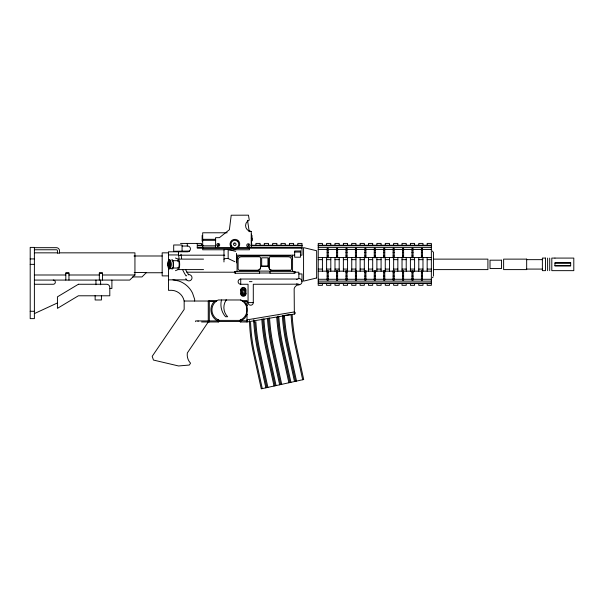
<?xml version="1.0" encoding="UTF-8"?>
<svg xmlns="http://www.w3.org/2000/svg" width="604" height="604" viewBox="0 0 604 604"><rect width="100%" height="100%" fill="white"/><g stroke="black" fill="none" stroke-linecap="round" stroke-linejoin="round"><path stroke-width="0.91" d="M239.682 270.313L257.485 270.365A3.141 3.126 0.3 0 0 260.626 267.24L260.626 258.323A1.57 1.563 0 0 0 259.056 256.76L241.253 256.806A3.141 3.126 0 0 0 238.112 259.886L238.112 268.803A1.57 1.563 0 0 0 239.682 270.313L257.485 270.313A3.141 3.126 0.3 0 0 260.626 267.187M247.013 321.66L247.013 320.158M269.007 258.323L269.007 267.24A3.141 3.126 -0.3 0 0 272.147 270.365L289.958 270.32A1.57 1.563 -0.2 0 0 291.528 268.75L291.528 259.886A3.141 3.126 0 0 0 288.387 256.806L270.577 256.76A1.57 1.563 0 0 0 269.007 258.323L269.007 267.187A3.141 3.126 -0.3 0 0 272.147 270.313L289.958 270.32M243.012 300.452L242.498 301.034A11.023 11.023 0 0 1 240.724 319.878L240.724 321.97L247.013 321.97L294.344 314.065A1.049 1.049 0 0 0 295.205 312.864A1.049 1.049 0 0 0 293.997 312.004L247.013 319.848M169.316 263.616C168.984 268.131 168.75 260.445 169.422 265.269M221.487 299.977L221.389 300.324A18.407 18.407 0 0 0 225.541 316.738L227.632 316.738A13.228 13.228 0 0 1 225.798 300.611L226.175 299.977L225.798 300.611M209.309 320.928L218.21 320.928L218.21 319.878A11.023 11.023 0 0 1 216.436 301.034L215.915 300.46M247.217 314.352L244.816 318.165L241.079 320.928M208.259 321.97L187.338 352.962A12.254 12.254 0 0 0 190.547 363.193L189.294 365.05L178.565 365.964L153.461 360.059L152.2 356.322L184.167 309.407L184.167 301.026A13.348 13.348 0 0 0 171.936 290.32L168.456 290.32L168.456 267.346M186.659 275.53L186.1 275.99A51.234 48.954 0 0 1 182.65 269.746M433.166 276.934L432.404 277.704M59.524 252.842L134.941 252.842L134.941 274.994L129.701 280.075L34.39 280.075M296.639 279.425L298.859 278.504A3.141 3.141 0 0 1 302 281.645A3.141 3.141 0 0 1 298.859 284.794A5.255 5.255 0 0 0 294.156 288.735L294.344 314.065M189.513 251.045L173.695 251.272L173.695 244.99L182.076 244.99L182.076 251.272M34.39 313.597L57.365 302.989M175.462 270.698L178.052 269.595L203.533 269.595M282.604 315.575L282.574 318.761A197.697 197.697 0 0 0 286.462 344.914L294.495 381.539M249.482 320.573A171.143 171.143 0 0 0 253.235 352.2L261.268 388.825L303.706 379.523L295.673 342.898A196.617 196.617 0 0 1 292.14 314.435L284.416 315.379L284.658 318.595A195.621 195.621 0 0 0 288.508 344.469L296.541 381.094M240.724 320.656L247.013 320.928M277.568 316.209L277.81 317.53A196.655 196.655 0 0 0 281.864 345.926L289.89 382.551M253.68 320.022L253.771 321.766L254.677 321.713M247.013 321.97L247.013 301.026L244.076 301.034L247.217 305.496M184.167 301.026L209.309 301.026L209.309 321.97L208.259 320.928L208.259 301.026L216.436 301.034L218.21 299.977L240.724 299.977L242.498 301.034L247.013 301.026M227.179 232.782L202.68 232.782L202.68 249.777L224.19 249.777M251.256 238.135L251.989 238.135M251.989 238.678L251.989 240.49M202.68 239.312L215.673 239.312M202.68 240.309L215.673 240.309M251.256 240.943L251.989 240.943L251.989 235.417M180.505 243.42L201.449 243.42L201.449 245.254M203.125 245.254L197.259 245.254L197.259 243.42M302 245.254L251.725 245.254L251.725 243.42M318.233 245.254L431.354 245.254M202.921 245.775L197.259 245.775L197.259 248.131L202.921 248.131M251.045 245.775L302 245.775M318.233 245.775L431.354 245.775M202.68 245.836L215.605 245.836M182.076 246.039L187.308 246.039A2.892 2.892 0 0 1 190.449 248.916A2.892 2.892 0 0 1 187.308 251.8L168.456 251.8L168.456 261.381M202.68 247.346L215.605 247.346M232.525 247.519L215.605 247.519L215.605 237.666L219.418 237.666L229.399 229.709L231.204 215.22L248.471 215.175L249.263 220.135A5.881 5.881 0 0 0 251.256 231.475L251.256 247.519L237.229 247.519M34.39 247.678L56.383 247.678A3.141 3.141 0 0 1 59.524 250.819L59.524 253.121L57.433 253.121L57.433 250.819A1.049 1.049 0 0 0 56.383 249.769L34.39 249.769M197.259 247.61L202.921 247.61M249.158 247.61L302 247.61M318.233 247.61L431.354 247.61M249.158 248.131L302 248.131M202.68 248.561L249.444 248.561M327.134 249.399L328.183 249.399M374.269 249.399L375.318 249.399M421.403 249.399L422.453 249.399M318.233 249.46L431.354 249.46M228.871 249.777L249.444 249.777L249.444 247.519M327.134 249.852L328.183 249.852M336.564 249.852L337.613 249.852M345.994 249.852L347.036 249.852M355.416 249.852L356.466 249.852M364.846 249.852L365.888 249.852M374.269 249.852L375.318 249.852M383.699 249.852L384.748 249.852M393.121 249.852L394.17 249.852M402.551 249.852L403.6 249.852M411.973 249.852L413.023 249.852M421.403 249.852L422.453 249.852M294.669 252.049L300.43 252.049M327.134 252.502L328.183 252.502M336.564 252.502L337.613 252.502M345.994 252.502L347.036 252.502M355.416 252.502L356.466 252.502M364.846 252.502L365.888 252.502M374.269 252.502L375.318 252.502M383.699 252.502L384.748 252.502M393.121 252.502L394.17 252.502M402.551 252.502L403.6 252.502M411.973 252.502L413.023 252.502M421.403 252.502L422.453 252.502M34.39 252.842L57.667 252.842M168.584 252.842L162.174 252.842L162.174 275.885L168.584 275.885M168.456 254.941L178.55 254.941L179.056 258.429M180.468 255.19L224.801 255.19M294.669 255.19L237.062 255.19L237.062 271.385M300.43 255.19L302 255.19L302 243.42L297.81 243.42L297.81 245.254M178.641 255.364L181.17 255.364L181.676 258.572M134.012 255.99L162.174 255.99M327.134 255.96L328.183 255.96M336.564 255.96L337.613 255.96M345.994 255.96L347.036 255.96M355.416 255.96L356.466 255.96M364.846 255.96L365.888 255.96M374.269 255.96L375.318 255.96M383.699 255.96L384.748 255.96M393.121 255.96L394.17 255.96M402.551 255.96L403.6 255.96M411.973 255.96L413.023 255.96M421.403 255.96L422.453 255.96M318.233 257.561L431.354 257.561M30.2 258.92L34.39 258.92M175.462 258.021L178.052 259.124L203.533 259.124M433.446 259.131L487.911 259.131L487.911 269.603L433.446 269.603M318.233 259.652L322.423 259.652M326.613 259.652L330.803 259.652M334.993 259.652L339.184 259.652M343.374 259.652L347.564 259.652M351.755 259.652L355.945 259.652M360.127 259.652L364.318 259.652M368.508 259.652L372.698 259.652M376.888 259.652L381.079 259.652M385.269 259.652L389.459 259.652M393.649 259.652L397.84 259.652M402.03 259.652L406.213 259.652M410.403 259.652L414.593 259.652M418.783 259.652L422.974 259.652M427.164 259.652L431.354 259.652M526.665 259.652L542.377 259.652M172.072 260.694L178.052 260.694M554.948 263.148L570.659 263.148M30.2 264.363L34.39 264.363M554.948 265.586L570.659 265.586M261.675 266.205L267.957 266.205L267.957 257.81L261.675 257.81L261.675 266.205L267.957 266.205M172.072 268.025L178.052 268.025M318.233 269.082L322.423 269.082M326.613 269.082L330.803 269.082M334.993 269.082L339.184 269.082M343.374 269.082L347.564 269.082M351.755 269.082L355.945 269.082M360.127 269.082L364.318 269.082M368.508 269.082L372.698 269.082M376.888 269.082L381.079 269.082M385.269 269.082L389.459 269.082M393.649 269.082L397.84 269.082M402.03 269.082L406.213 269.082M410.403 269.082L414.593 269.082M418.783 269.082L422.974 269.082M427.164 269.082L431.354 269.082M526.665 269.082L542.377 269.082M318.233 271.173L431.354 271.173M259.584 271.385L235.492 271.385L235.492 273.257L259.584 273.25L259.584 271.105L270.056 271.105L270.056 273.257L294.148 273.25L294.148 271.385L270.056 271.385M235.492 271.589L234.443 271.589L234.443 272.993L235.492 272.993M186.689 272.208L234.443 272.208M295.19 272.208L298.859 272.208L298.859 278.504M134.216 272.472L146.455 272.472L141.993 276.926L132.661 276.926M327.134 272.646L328.183 272.646M336.564 272.646L337.613 272.646M345.994 272.646L347.036 272.646M355.416 272.646L356.466 272.646M364.846 272.646L365.888 272.646M374.269 272.646L375.318 272.646M383.699 272.646L384.748 272.646M393.121 272.646L394.17 272.646M402.551 272.646L403.6 272.646M411.973 272.646L413.023 272.646M421.403 272.646L422.453 272.646M146.176 272.744L162.174 272.744M259.584 272.993L270.056 272.993M294.148 272.993L295.19 272.993L295.19 271.589L294.148 271.581M65.813 273.136L68.954 273.136M99.328 273.136L102.469 273.136M298.859 273.944L302 273.944L302 281.645M34.39 274.994L65.813 274.994M68.954 274.994L99.328 274.994M102.469 274.994L134.941 274.994M327.134 276.103L328.183 276.103M336.564 276.103L337.613 276.103M345.994 276.103L347.036 276.103M355.416 276.103L356.466 276.103M364.846 276.103L365.888 276.103M374.269 276.103L375.318 276.103M383.699 276.103L384.748 276.103M393.121 276.103L394.17 276.103M402.551 276.103L403.6 276.103M411.973 276.103L413.023 276.103M421.403 276.103L422.453 276.103M327.134 278.754L328.183 278.754M336.564 278.754L337.613 278.754M345.994 278.754L347.036 278.754M355.416 278.754L356.466 278.754M364.846 278.754L365.888 278.754M374.269 278.754L375.318 278.754M383.699 278.754L384.748 278.754M393.121 278.754L394.17 278.754M402.551 278.754L403.6 278.754M411.973 278.754L413.023 278.754M421.403 278.754L422.453 278.754M298.859 284.174L253.295 284.265L253.295 302.596A2.62 2.62 0 0 1 250.675 305.216A2.62 2.62 0 0 1 248.055 302.596L248.055 284.265L240.724 284.265A2.62 2.62 0 0 1 238.112 281.645A2.62 2.62 0 0 1 240.724 279.033L297.153 279.033M327.134 279.214L328.183 279.214M374.269 279.214L375.318 279.214M421.403 279.214L422.453 279.214M318.233 279.274L336.564 279.274M337.613 279.274L345.994 279.274M347.036 279.274L355.416 279.274M356.466 279.274L364.846 279.274M365.888 279.274L383.699 279.274M384.748 279.274L393.121 279.274M394.17 279.274L402.551 279.274M403.6 279.274L411.973 279.274M413.023 279.274L431.354 279.274M168.456 279.848L186.56 279.848M318.233 281.124L431.354 281.124M249.369 281.645L251.989 281.645M318.233 282.959L431.354 282.959M318.233 283.48L431.354 283.48M34.39 284.265L53.243 284.265A2.091 2.091 0 0 0 55.334 282.174A2.091 2.091 0 0 0 53.243 280.075M110.011 288.455L111.899 288.455L111.899 280.075M248.055 302.596L253.295 302.596M30.2 311.286L34.39 311.286M219.116 320.399L239.818 320.399M208.259 320.928L195.621 320.928L195.621 321.668M219.116 321.449L239.818 321.449M201.57 321.97L218.21 321.97A1.049 1.049 0 0 0 219.252 320.928A1.049 1.049 0 0 0 218.21 319.878M209.309 301.026L214.858 301.034C208.433 306.349 210.275 317.628 217.855 320.928M298.859 284.794L296.639 283.872M172.963 279.848L178.739 280.988A23.918 23.918 0 0 1 192.517 293.046L194.639 299.29L194.639 301.026M223.971 261.955L223.971 249.905A3.141 0.544 0 0 1 225.594 249.558L226.002 249.528A3.141 0.544 0 0 1 228.161 249.543L235.696 251.339M223.971 259.267A3.141 1.072 0 0 1 225.594 258.587L226.002 258.535A3.141 1.072 0 0 1 228.161 258.55L234.865 261.706M240.724 299.977L242.498 301.034M432.404 251.03L433.378 252.306M240.739 319.909L240.988 320.626M302.679 379.742L294.646 343.11A197.41 197.41 0 0 1 291.098 314.563M295.522 381.313L287.489 344.688A196.655 196.655 0 0 1 283.616 318.678L283.374 315.507M290.917 382.324L282.883 345.707A195.643 195.643 0 0 1 278.852 317.447L278.754 316.073M288.871 382.77L280.837 346.145A197.674 197.674 0 0 1 276.768 317.606M281.706 384.34L273.68 347.723A195.643 195.643 0 0 1 269.648 319.471L269.535 317.961M280.686 384.567L272.653 347.942A196.655 196.655 0 0 1 268.599 319.546L268.493 318.074M279.66 384.793L271.626 348.161A197.674 197.674 0 0 1 267.557 319.622L267.451 318.187M276.081 385.579L268.048 348.953A195.643 195.643 0 0 1 264.016 320.701L263.88 318.837M275.062 385.805L267.028 349.18A196.655 196.655 0 0 1 262.974 320.777L262.838 318.95M274.035 386.024L266.002 349.399A197.674 197.674 0 0 1 261.932 320.86L261.796 319.063M267.897 387.375L259.863 350.75A185.632 185.632 0 0 1 255.862 321.645M266.87 387.594L258.844 350.969A186.666 186.666 0 0 1 254.82 321.706M265.851 387.821L257.817 351.196A187.701 187.701 0 0 1 253.771 321.766M262.287 388.606L254.254 351.981A170.102 170.102 0 0 1 250.584 322.355M247.527 220.309L249.248 231.725M181.026 254.231L181.17 255.364M178.407 251.8L178.588 255.19M178.407 253.71L178.55 254.941M218.195 319.916L218.21 321.97M253.952 319.999L254.042 321.751M549.708 258.082L549.708 270.652M547.617 258.082L547.617 270.652M433.446 252.842L433.446 275.885M427.164 245.254L427.164 243.42L431.354 243.42L431.354 285.315L427.164 285.315L427.164 283.48M427.164 257.561L427.164 271.173M422.974 245.254L422.974 243.42L418.783 243.42L418.783 245.254M422.974 257.561L422.974 271.173M422.974 283.48L422.974 285.315L418.783 285.315L418.783 283.48M422.453 257.772L422.453 248.35L421.403 248.35L421.403 257.772M422.453 270.592L422.453 280.256L421.403 280.256L421.403 270.592M418.783 257.561L418.783 271.173M414.593 245.254L414.593 243.42L410.403 243.42L410.403 245.254M414.593 257.561L414.593 271.173M414.593 283.48L414.593 285.315L410.403 285.315L410.403 283.48M413.023 257.772L413.023 248.35L411.973 248.35L411.973 257.772M413.023 270.592L413.023 280.256L411.973 280.256L411.973 270.592M410.403 257.561L410.403 271.173M406.213 245.254L406.213 243.42L402.03 243.42L402.03 245.254M406.213 257.561L406.213 271.173M406.213 283.48L406.213 285.315L402.03 285.315L402.03 283.48M403.6 257.772L403.6 248.35L402.551 248.35L402.551 257.772M403.6 270.592L403.6 280.256L402.551 280.256L402.551 270.592M402.03 257.561L402.03 271.173M397.84 245.254L397.84 243.42L393.649 243.42L393.649 245.254M397.84 257.561L397.84 271.173M397.84 283.48L397.84 285.315L393.649 285.315L393.649 283.48M394.17 257.772L394.17 248.35L393.121 248.35L393.121 257.772M394.17 270.592L394.17 280.256L393.121 280.256L393.121 270.592M393.649 257.561L393.649 271.173M389.459 245.254L389.459 243.42L385.269 243.42L385.269 245.254M389.459 257.561L389.459 271.173M389.459 283.48L389.459 285.315L385.269 285.315L385.269 283.48M385.269 257.561L385.269 271.173M384.748 257.772L384.748 248.35L383.699 248.35L383.699 257.772M384.748 270.592L384.748 280.256L383.699 280.256L383.699 270.592M381.079 245.254L381.079 243.42L376.888 243.42L376.888 245.254M381.079 257.561L381.079 271.173M381.079 283.48L381.079 285.315L376.888 285.315L376.888 283.48M376.888 257.561L376.888 271.173M375.318 257.772L375.318 248.35L374.269 248.35L374.269 257.772M375.318 270.592L375.318 280.256L374.269 280.256L374.269 270.592M372.698 245.254L372.698 243.42L368.508 243.42L368.508 245.254M372.698 257.561L372.698 271.173M372.698 283.48L372.698 285.315L368.508 285.315L368.508 283.48M368.508 257.561L368.508 271.173M365.888 257.772L365.888 248.35L364.846 248.35L364.846 257.772M365.888 270.592L365.888 280.256L364.846 280.256L364.846 270.592M364.318 245.254L364.318 243.42L360.127 243.42L360.127 245.254M364.318 257.561L364.318 271.173M364.318 283.48L364.318 285.315L360.127 285.315L360.127 283.48M360.127 257.561L360.127 271.173M356.466 257.772L356.466 248.35L355.416 248.35L355.416 257.772M356.466 270.592L356.466 280.256L355.416 280.256L355.416 270.592M355.945 245.254L355.945 243.42L351.755 243.42L351.755 245.254M355.945 257.561L355.945 271.173M355.945 283.48L355.945 285.315L351.755 285.315L351.755 283.48M351.755 257.561L351.755 271.173M347.564 245.254L347.564 243.42L343.374 243.42L343.374 245.254M347.564 257.561L347.564 271.173M347.564 283.48L347.564 285.315L343.374 285.315L343.374 283.48M347.036 257.772L347.036 248.35L345.994 248.35L345.994 257.772M347.036 270.592L347.036 280.256L345.994 280.256L345.994 270.592M343.374 257.561L343.374 271.173M339.184 245.254L339.184 243.42L334.993 243.42L334.993 245.254M339.184 257.561L339.184 271.173M339.184 283.48L339.184 285.315L334.993 285.315L334.993 283.48M337.613 257.772L337.613 248.35L336.564 248.35L336.564 257.772M337.613 270.592L337.613 280.256L336.564 280.256L336.564 270.592M334.993 257.561L334.993 271.173M330.803 245.254L330.803 243.42L326.613 243.42L326.613 245.254M330.803 257.561L330.803 271.173M330.803 283.48L330.803 285.315L326.613 285.315L326.613 283.48M328.183 257.772L328.183 248.35L327.134 248.35L327.134 257.772M328.183 270.592L328.183 280.256L327.134 280.256L327.134 270.592M326.613 257.561L326.613 271.173M322.423 245.254L322.423 243.42L318.233 243.42L318.233 285.315L322.423 285.315L322.423 283.48M322.423 257.561L322.423 271.173M293.619 245.254L293.619 243.42L289.429 243.42L289.429 245.254M292.57 255.19L292.57 271.385M285.239 245.254L285.239 243.42L281.049 243.42L281.049 245.254M276.866 245.254L276.866 243.42L272.676 243.42L272.676 245.254M268.486 245.254L268.486 243.42L264.295 243.42L264.295 245.254M260.105 245.254L260.105 243.42L255.915 243.42L255.915 245.254M251.438 234.118L251.438 238.316M251.438 242.551L251.438 245.277M240.724 279.033L240.724 284.265M236.534 253.363L236.534 262.853M228.161 249.543L228.161 258.55M202.136 235.477L202.136 241.079M198.052 320.928L198.052 321.449M187.308 243.42L187.308 246.039M102.469 280.075L102.469 272.902L99.328 272.902L99.328 280.075M101.427 295.545L101.427 299.977L95.138 299.977L95.138 295.545M100.604 280.075L100.604 284.733M95.96 280.075L95.96 284.733M68.954 280.075L68.954 272.902L65.813 272.902L65.813 280.075M251.256 231.475A6.183 6.183 0 0 1 248.667 230.69M231.098 246.364A4.371 4.371 0 0 1 230.66 245.307M237.07 240.384A4.371 4.371 0 0 1 237.976 241.079M240.724 321.97A1.049 1.049 0 0 1 239.682 320.928A1.049 1.049 0 0 1 240.724 319.878M188.72 274.729A46.644 44.22 0 0 1 185.602 269.648M292.57 258.957A3.141 3.126 0 0 0 289.429 255.832L240.203 255.832A3.141 3.126 0 0 0 237.062 258.957M188.071 274.714A3.141 3.141 0 0 1 191.996 278.165A3.141 3.141 0 0 1 187.308 280.475L186.16 279.32A3.141 3.141 0 0 1 185.843 278.565M178.052 259.124A5.24 1.616 90 0 1 179.667 264.356A5.24 1.616 90 0 1 178.052 269.595M177.485 261.185A3.669 1.133 -90 0 1 179.169 263.88A3.669 1.133 -90 0 1 177.757 267.897M172.367 260.815A3.669 1.133 -90 0 1 172.638 261.185M173.054 262.529A3.669 1.133 -90 0 1 173.054 266.19M172.638 267.534A3.669 1.133 -90 0 1 172.367 267.897M168.463 262.264A4.19 1.291 90 0 1 170.328 260.928A4.19 1.291 90 0 1 170.577 267.051A4.19 1.291 90 0 1 168.667 267.323M170.268 266.583A3.141 0.974 -90 0 1 168.893 266.583A3.141 0.974 -90 0 1 168.893 262.136A3.141 0.974 -90 0 1 170.268 262.136M170.426 262.785A3.141 0.974 -90 0 1 170.517 265.171M169.905 266.175A2.091 0.649 90 0 1 169.256 266.175M169.128 262.876A2.091 0.649 90 0 1 169.973 262.695A2.091 0.649 90 0 1 170.139 265.405M168.32 262A4.711 1.457 -90 0 1 170.419 260.498A4.711 1.457 -90 0 1 170.698 267.391A4.711 1.457 -90 0 1 168.554 267.693M168.176 265.579A4.711 1.457 -90 0 1 168.176 263.14M171.695 259.803A4.711 1.457 -90 0 1 173.514 264.975A4.711 1.457 -90 0 1 171.347 268.44M234.118 243.072L233.438 244.25L234.118 245.428L235.477 245.428L236.156 244.25L235.477 243.072L234.118 243.072M78.384 284.265L57.433 296.836L57.433 308.357L78.384 295.786L109.8 295.786L109.8 287.406A3.141 3.141 0 0 0 106.659 284.265L78.384 284.265M218.248 244.469L218.248 245.299L218.248 244.469M248.304 244.884L248.304 245.715L248.304 244.884M316.662 277.983L303.57 281.124L303.57 247.61L316.662 250.751L316.662 277.983M34.39 247.398L30.2 247.398L30.2 318.625L34.39 318.625L34.39 247.398M300.43 251L294.669 251L294.669 257.206L300.43 257.206L300.43 251M545.518 258.082L542.377 258.082L542.377 270.652L545.518 270.652L545.518 258.082M554.948 258.082L551.807 258.082L551.807 270.652L573.8 270.652L573.8 258.082L554.948 258.082M526.665 259.131L503.623 259.131L503.623 269.603L526.665 269.603L526.665 259.131M501.531 260.181L490.01 260.181L490.01 268.553L501.531 268.553L501.531 260.181M570.659 262.74L554.948 262.74L554.948 265.994L570.659 265.994L570.659 262.74M245.617 290.554L245.609 289.49A2.62 2.62 0 0 0 241.072 289.505L241.079 290.554A2.62 2.62 0 0 1 245.617 290.554M245.617 294.208L245.617 293.166A2.62 2.62 0 0 1 241.079 293.166L241.079 294.216A2.62 2.62 0 0 0 245.617 294.208M245.964 293.695L245.964 290.026A2.62 2.62 0 0 0 243.344 287.406A2.62 2.62 0 0 0 240.724 290.026L240.724 293.695A2.62 2.62 0 0 0 243.344 296.315A2.62 2.62 0 0 0 245.964 293.695M217.523 246.145A1.45 1.45 0 0 0 219.697 244.884A1.45 1.45 0 0 0 217.523 243.631A1.45 1.45 0 0 0 217.523 246.145M247.21 246.394A1.54 1.54 0 0 0 249.792 245.7A1.54 1.54 0 0 0 247.904 243.812A1.54 1.54 0 0 0 247.21 246.394M231.445 247.61A4.862 4.862 0 0 0 239.584 245.428A4.862 4.862 0 0 0 233.627 239.478A4.862 4.862 0 0 0 231.445 247.61M232.94 247.542A3.888 3.888 0 0 0 238.776 244.175A3.888 3.888 0 0 0 232.94 240.807A3.888 3.888 0 0 0 232.94 247.542M242.295 293.672A2.091 2.091 0 0 0 245.443 291.86A2.091 2.091 0 0 0 242.295 290.048A2.091 2.091 0 0 0 242.295 293.672M242.604 292.6A1.049 1.049 0 0 0 244.356 292.132A1.049 1.049 0 0 0 243.072 290.849A1.049 1.049 0 0 0 242.604 292.6M170.003 267.323A4.19 1.291 -90 0 0 169.422 260.309A4.19 1.291 -90 0 0 167.837 265.443A4.19 1.291 -90 0 0 170.003 267.323M168.244 262.785A3.141 0.974 90 0 0 169.082 267.504A3.141 0.974 90 0 0 169.928 262.785A3.141 0.974 90 0 0 168.244 262.785M168.524 263.314A2.091 0.649 90 0 0 169.082 266.455A2.091 0.649 90 0 0 169.648 263.314A2.091 0.649 90 0 0 168.524 263.314"/></g></svg>
